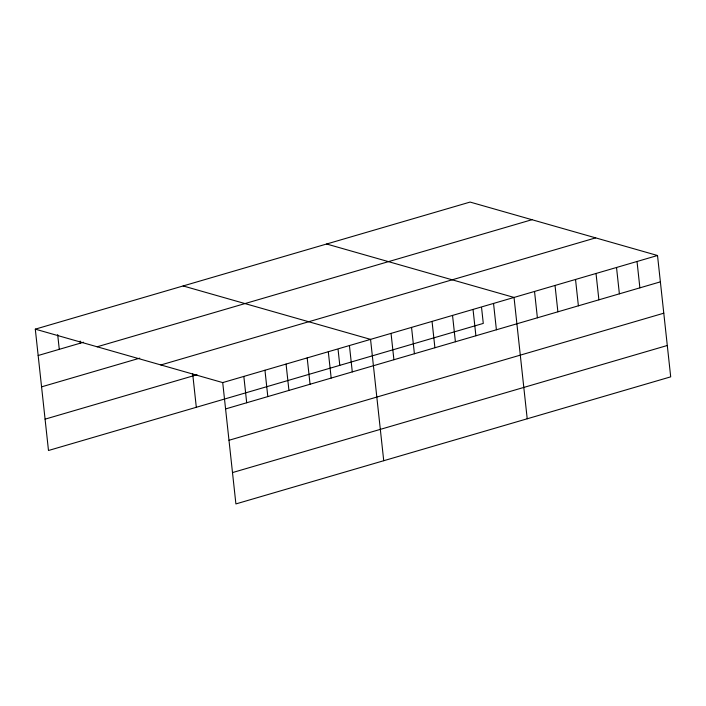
<?xml version="1.0" encoding="UTF-8"?>
<svg xmlns="http://www.w3.org/2000/svg" width="706" height="706" viewBox="0 0 706 706"><rect width="100%" height="100%" fill="white"/><g stroke="black" fill="none" stroke-linecap="round" stroke-linejoin="round"><path stroke-width="1.06" d="M35.3 329.155L470.099 202.075L657.515 255.501L670.7 376.845L235.901 503.925L222.717 382.59L35.3 329.155L48.485 450.499L483.283 323.41L481.58 307.737M38.159 355.506L83.564 342.233M97.146 346.787L531.953 219.707M41.566 386.853L139.77 358.154M160.871 364.958L595.67 237.869M45.078 419.152L197.009 374.745M222.717 382.59L657.515 255.501M225.576 408.933L660.384 281.853M228.982 440.279L663.79 313.199M232.495 472.579L667.294 345.49M326.613 244.011L514.03 297.438L527.214 418.782M183.136 285.948L370.553 339.374L383.729 460.718M637.024 261.494L639.883 287.845M616.523 267.486L619.383 293.828M596.023 273.478L598.891 299.821M575.531 279.47L578.39 305.813M555.031 285.462L557.89 311.805M534.53 291.446L537.39 317.797M493.538 303.43L496.397 329.781M473.038 309.422L475.897 335.774M452.537 315.414L455.405 341.757M432.046 321.406L434.905 347.749M411.545 327.399L414.404 353.741M391.045 333.391L393.913 359.733M349.426 345.552L352.294 371.894M338.095 349.673L339.798 365.355M328.308 351.72L331.176 378.072M307.189 357.898L310.058 384.24M286.071 364.067L288.939 390.418M264.953 370.244L267.812 396.587M243.835 376.413L246.694 402.764M192.676 373.792L196.312 407.291M80.175 341.051L80.396 343.16M57.68 334.582L59.278 349.338"/></g></svg>
